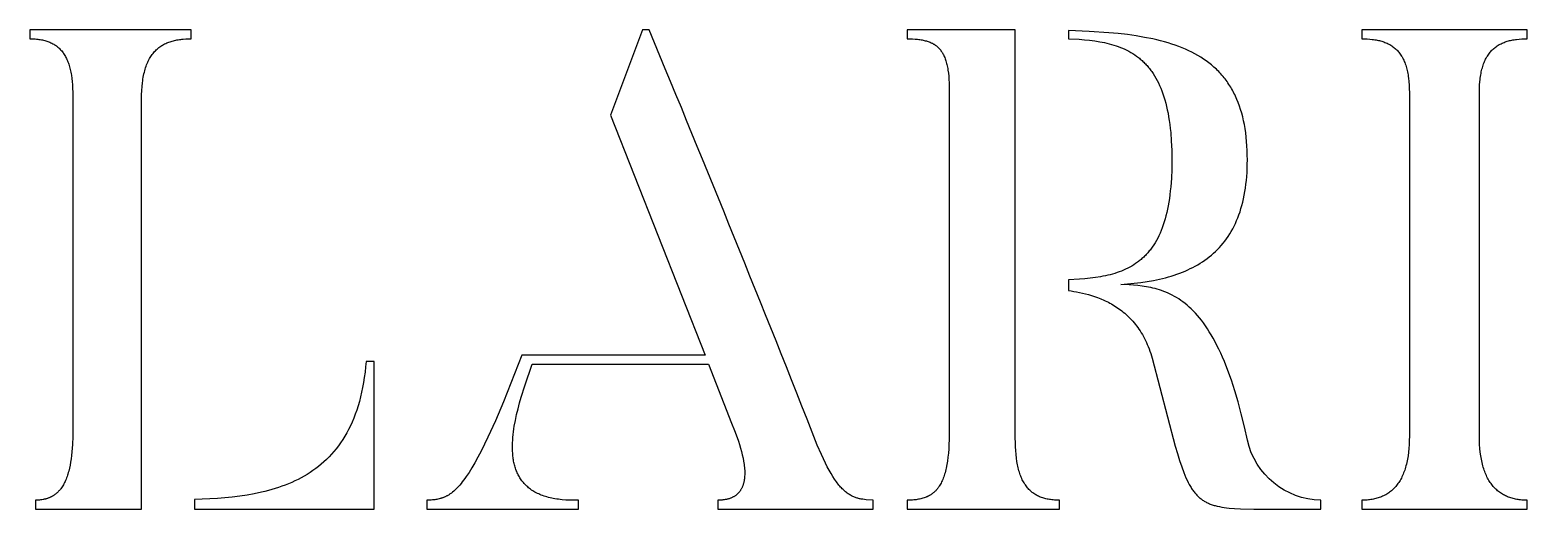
# Model space of a CAD drawing. Header units: millimetres. Extents: x 3735 to 5333, y 3252 to 4770.
# Drawn here: x 5236.35 to 5283.22, y 3468.84 to 3483.84 of the extents above; entities that cross this region are included whole.
import ezdxf

# ---------------------------------------------------------------- set-up
doc = ezdxf.new("R2010")
doc.units = ezdxf.units.MM
doc.layers.add('MASHARAB', color=6, linetype='Continuous', true_color=0xff00ff)

msp = doc.modelspace()

# ---------------------------------------------------------------- linework, layer by layer
at = {"layer": 'MASHARAB'}
for points in [[(5236.52, 3469.122), (5236.52, 3468.845), (5239.844, 3468.845), (5239.844, 3481.671), (5239.846, 3481.812), (5239.851, 3481.946), (5239.861, 3482.073), (5239.873, 3482.193), (5239.881, 3482.251), (5239.889, 3482.308), (5239.899, 3482.363), (5239.909, 3482.416), (5239.92, 3482.468), (5239.932, 3482.518), (5239.945, 3482.567), (5239.958, 3482.615), (5239.972, 3482.661), (5239.988, 3482.706), (5240.003, 3482.749), (5240.02, 3482.791), (5240.038, 3482.832), (5240.056, 3482.871), (5240.075, 3482.909), (5240.095, 3482.946), (5240.115, 3482.981), (5240.136, 3483.015), (5240.158, 3483.048), (5240.181, 3483.08), (5240.204, 3483.11), (5240.228, 3483.14), (5240.253, 3483.168), (5240.278, 3483.195), (5240.304, 3483.221), (5240.331, 3483.246), (5240.358, 3483.269), (5240.386, 3483.292), (5240.415, 3483.314), (5240.444, 3483.334), (5240.474, 3483.354), (5240.505, 3483.372), (5240.536, 3483.39), (5240.567, 3483.406), (5240.6, 3483.422), (5240.633, 3483.437), (5240.666, 3483.451), (5240.7, 3483.464), (5240.735, 3483.476), (5240.77, 3483.487), (5240.805, 3483.498), (5240.842, 3483.507), (5240.878, 3483.516), (5240.916, 3483.524), (5240.953, 3483.532), (5240.992, 3483.538), (5241.03, 3483.544), (5241.069, 3483.549), (5241.109, 3483.554), (5241.149, 3483.558), (5241.231, 3483.563), (5241.314, 3483.567), (5241.399, 3483.568), (5241.399, 3483.845), (5236.35, 3483.845), (5236.35, 3483.568), (5236.392, 3483.567), (5236.434, 3483.566), (5236.475, 3483.565), (5236.516, 3483.562), (5236.555, 3483.559), (5236.594, 3483.555), (5236.633, 3483.55), (5236.67, 3483.544), (5236.707, 3483.538), (5236.743, 3483.531), (5236.779, 3483.523), (5236.814, 3483.514), (5236.848, 3483.504), (5236.881, 3483.494), (5236.914, 3483.483), (5236.946, 3483.471), (5236.977, 3483.458), (5237.008, 3483.444), (5237.038, 3483.43), (5237.067, 3483.414), (5237.095, 3483.398), (5237.123, 3483.381), (5237.151, 3483.363), (5237.177, 3483.344), (5237.203, 3483.324), (5237.228, 3483.304), (5237.252, 3483.282), (5237.276, 3483.26), (5237.299, 3483.236), (5237.322, 3483.212), (5237.343, 3483.187), (5237.364, 3483.16), (5237.385, 3483.133), (5237.404, 3483.105), (5237.424, 3483.076), (5237.442, 3483.046), (5237.46, 3483.015), (5237.477, 3482.983), (5237.493, 3482.95), (5237.509, 3482.915), (5237.524, 3482.88), (5237.538, 3482.844), (5237.552, 3482.807), (5237.565, 3482.769), (5237.578, 3482.73), (5237.589, 3482.69), (5237.601, 3482.648), (5237.611, 3482.606), (5237.621, 3482.563), (5237.63, 3482.518), (5237.639, 3482.472), (5237.647, 3482.426), (5237.661, 3482.329), (5237.672, 3482.228), (5237.681, 3482.122), (5237.687, 3482.012), (5237.691, 3481.897), (5237.692, 3481.778), (5237.692, 3471.38), (5237.689, 3471.116), (5237.679, 3470.867), (5237.672, 3470.749), (5237.662, 3470.634), (5237.651, 3470.523), (5237.638, 3470.416), (5237.622, 3470.313), (5237.605, 3470.214), (5237.585, 3470.12), (5237.563, 3470.029), (5237.551, 3469.985), (5237.538, 3469.942), (5237.525, 3469.901), (5237.511, 3469.86), (5237.497, 3469.82), (5237.482, 3469.782), (5237.466, 3469.744), (5237.45, 3469.708), (5237.433, 3469.672), (5237.415, 3469.638), (5237.396, 3469.605), (5237.377, 3469.572), (5237.357, 3469.541), (5237.337, 3469.511), (5237.316, 3469.482), (5237.305, 3469.468), (5237.294, 3469.454), (5237.282, 3469.441), (5237.271, 3469.428), (5237.259, 3469.415), (5237.247, 3469.402), (5237.235, 3469.389), (5237.223, 3469.377), (5237.21, 3469.365), (5237.198, 3469.354), (5237.185, 3469.342), (5237.172, 3469.331), (5237.159, 3469.321), (5237.145, 3469.31), (5237.132, 3469.3), (5237.118, 3469.29), (5237.104, 3469.28), (5237.09, 3469.271), (5237.075, 3469.262), (5237.061, 3469.253), (5237.046, 3469.244), (5237.031, 3469.236), (5237.016, 3469.228), (5237, 3469.221), (5236.984, 3469.213), (5236.968, 3469.206), (5236.952, 3469.199), (5236.936, 3469.193), (5236.919, 3469.186), (5236.903, 3469.18), (5236.886, 3469.175), (5236.869, 3469.169), (5236.851, 3469.164), (5236.833, 3469.159), (5236.816, 3469.155), (5236.798, 3469.151), (5236.779, 3469.147), (5236.761, 3469.143), (5236.723, 3469.137), (5236.684, 3469.131), (5236.645, 3469.127), (5236.604, 3469.124), (5236.563, 3469.122)], [(5267.202, 3471.061), (5267.202, 3483.845), (5263.814, 3483.845), (5263.814, 3483.568), (5263.9, 3483.567), (5263.983, 3483.564), (5264.063, 3483.559), (5264.14, 3483.552), (5264.177, 3483.548), (5264.214, 3483.543), (5264.249, 3483.538), (5264.284, 3483.532), (5264.318, 3483.525), (5264.352, 3483.517), (5264.384, 3483.509), (5264.416, 3483.501), (5264.447, 3483.491), (5264.477, 3483.481), (5264.507, 3483.47), (5264.536, 3483.458), (5264.564, 3483.446), (5264.591, 3483.433), (5264.605, 3483.426), (5264.618, 3483.419), (5264.631, 3483.411), (5264.644, 3483.404), (5264.657, 3483.396), (5264.669, 3483.388), (5264.682, 3483.38), (5264.694, 3483.372), (5264.706, 3483.363), (5264.718, 3483.354), (5264.729, 3483.345), (5264.741, 3483.336), (5264.752, 3483.326), (5264.763, 3483.317), (5264.774, 3483.307), (5264.785, 3483.297), (5264.795, 3483.286), (5264.806, 3483.275), (5264.816, 3483.265), (5264.826, 3483.254), (5264.836, 3483.242), (5264.846, 3483.231), (5264.855, 3483.219), (5264.865, 3483.207), (5264.874, 3483.194), (5264.883, 3483.182), (5264.892, 3483.169), (5264.901, 3483.156), (5264.909, 3483.142), (5264.918, 3483.129), (5264.934, 3483.101), (5264.949, 3483.072), (5264.964, 3483.041), (5264.979, 3483.01), (5264.992, 3482.978), (5265.005, 3482.944), (5265.018, 3482.909), (5265.029, 3482.874), (5265.04, 3482.836), (5265.051, 3482.798), (5265.061, 3482.759), (5265.07, 3482.718), (5265.078, 3482.676), (5265.086, 3482.633), (5265.094, 3482.588), (5265.106, 3482.496), (5265.117, 3482.397), (5265.125, 3482.294), (5265.131, 3482.184), (5265.134, 3482.069), (5265.135, 3481.948), (5265.135, 3471.338), (5265.13, 3471.018), (5265.124, 3470.869), (5265.116, 3470.729), (5265.105, 3470.595), (5265.092, 3470.469), (5265.076, 3470.349), (5265.058, 3470.236), (5265.037, 3470.13), (5265.025, 3470.08), (5265.013, 3470.031), (5265.001, 3469.983), (5264.987, 3469.937), (5264.973, 3469.893), (5264.959, 3469.85), (5264.943, 3469.809), (5264.928, 3469.769), (5264.911, 3469.73), (5264.894, 3469.693), (5264.876, 3469.657), (5264.857, 3469.623), (5264.838, 3469.59), (5264.818, 3469.559), (5264.808, 3469.543), (5264.798, 3469.528), (5264.787, 3469.514), (5264.776, 3469.499), (5264.766, 3469.485), (5264.755, 3469.471), (5264.743, 3469.458), (5264.732, 3469.445), (5264.72, 3469.432), (5264.709, 3469.42), (5264.697, 3469.407), (5264.685, 3469.396), (5264.672, 3469.384), (5264.66, 3469.373), (5264.647, 3469.362), (5264.635, 3469.351), (5264.622, 3469.341), (5264.609, 3469.33), (5264.595, 3469.321), (5264.582, 3469.311), (5264.568, 3469.302), (5264.555, 3469.293), (5264.541, 3469.284), (5264.526, 3469.275), (5264.512, 3469.267), (5264.498, 3469.259), (5264.483, 3469.251), (5264.468, 3469.244), (5264.453, 3469.237), (5264.438, 3469.23), (5264.423, 3469.223), (5264.407, 3469.216), (5264.375, 3469.204), (5264.343, 3469.193), (5264.31, 3469.182), (5264.276, 3469.173), (5264.242, 3469.164), (5264.207, 3469.157), (5264.171, 3469.15), (5264.134, 3469.144), (5264.097, 3469.138), (5264.058, 3469.134), (5264.02, 3469.13), (5263.98, 3469.127), (5263.94, 3469.125), (5263.899, 3469.123), (5263.814, 3469.122), (5263.814, 3468.845), (5268.587, 3468.845), (5268.587, 3469.122), (5268.504, 3469.123), (5268.464, 3469.125), (5268.424, 3469.127), (5268.385, 3469.131), (5268.346, 3469.135), (5268.308, 3469.139), (5268.27, 3469.145), (5268.234, 3469.151), (5268.197, 3469.158), (5268.162, 3469.166), (5268.127, 3469.175), (5268.092, 3469.184), (5268.059, 3469.195), (5268.025, 3469.206), (5267.993, 3469.218), (5267.961, 3469.231), (5267.93, 3469.245), (5267.899, 3469.26), (5267.869, 3469.275), (5267.84, 3469.292), (5267.811, 3469.31), (5267.783, 3469.328), (5267.755, 3469.348), (5267.729, 3469.368), (5267.702, 3469.39), (5267.677, 3469.412), (5267.652, 3469.436), (5267.628, 3469.46), (5267.604, 3469.486), (5267.581, 3469.512), (5267.559, 3469.54), (5267.537, 3469.569), (5267.516, 3469.599), (5267.496, 3469.629), (5267.476, 3469.662), (5267.457, 3469.695), (5267.439, 3469.729), (5267.421, 3469.764), (5267.404, 3469.801), (5267.388, 3469.839), (5267.372, 3469.878), (5267.357, 3469.918), (5267.343, 3469.96), (5267.329, 3470.002), (5267.316, 3470.046), (5267.304, 3470.091), (5267.292, 3470.137), (5267.282, 3470.185), (5267.271, 3470.234), (5267.262, 3470.284), (5267.253, 3470.336), (5267.237, 3470.443), (5267.225, 3470.555), (5267.215, 3470.673), (5267.208, 3470.797), (5267.203, 3470.926)], [(5283.225, 3483.568), (5283.225, 3483.845), (5278.047, 3483.845), (5278.047, 3483.568), (5278.134, 3483.567), (5278.218, 3483.563), (5278.301, 3483.558), (5278.38, 3483.55), (5278.419, 3483.545), (5278.458, 3483.539), (5278.496, 3483.533), (5278.533, 3483.526), (5278.569, 3483.518), (5278.605, 3483.51), (5278.641, 3483.5), (5278.676, 3483.491), (5278.71, 3483.48), (5278.743, 3483.469), (5278.776, 3483.456), (5278.808, 3483.443), (5278.84, 3483.43), (5278.871, 3483.415), (5278.901, 3483.4), (5278.931, 3483.384), (5278.96, 3483.366), (5278.988, 3483.348), (5279.016, 3483.33), (5279.043, 3483.31), (5279.069, 3483.289), (5279.095, 3483.268), (5279.12, 3483.245), (5279.144, 3483.222), (5279.168, 3483.197), (5279.191, 3483.172), (5279.213, 3483.145), (5279.235, 3483.118), (5279.256, 3483.089), (5279.276, 3483.06), (5279.295, 3483.029), (5279.314, 3482.998), (5279.332, 3482.965), (5279.349, 3482.931), (5279.366, 3482.896), (5279.381, 3482.86), (5279.397, 3482.823), (5279.411, 3482.785), (5279.424, 3482.745), (5279.437, 3482.705), (5279.449, 3482.663), (5279.461, 3482.62), (5279.471, 3482.576), (5279.481, 3482.53), (5279.49, 3482.484), (5279.499, 3482.436), (5279.506, 3482.387), (5279.513, 3482.336), (5279.524, 3482.231), (5279.532, 3482.121), (5279.537, 3482.006), (5279.539, 3481.885), (5279.539, 3471.125), (5279.537, 3470.991), (5279.532, 3470.863), (5279.524, 3470.74), (5279.512, 3470.623), (5279.497, 3470.51), (5279.489, 3470.455), (5279.479, 3470.402), (5279.469, 3470.35), (5279.458, 3470.299), (5279.447, 3470.249), (5279.434, 3470.2), (5279.421, 3470.153), (5279.407, 3470.107), (5279.393, 3470.062), (5279.377, 3470.018), (5279.361, 3469.975), (5279.344, 3469.934), (5279.327, 3469.893), (5279.308, 3469.854), (5279.289, 3469.816), (5279.269, 3469.779), (5279.249, 3469.743), (5279.228, 3469.708), (5279.206, 3469.675), (5279.183, 3469.642), (5279.16, 3469.61), (5279.136, 3469.58), (5279.112, 3469.55), (5279.087, 3469.522), (5279.061, 3469.495), (5279.034, 3469.468), (5279.007, 3469.443), (5278.979, 3469.419), (5278.951, 3469.396), (5278.922, 3469.373), (5278.892, 3469.352), (5278.862, 3469.332), (5278.831, 3469.313), (5278.799, 3469.294), (5278.767, 3469.277), (5278.734, 3469.261), (5278.701, 3469.245), (5278.667, 3469.231), (5278.632, 3469.217), (5278.597, 3469.205), (5278.561, 3469.193), (5278.525, 3469.182), (5278.488, 3469.173), (5278.451, 3469.164), (5278.413, 3469.156), (5278.374, 3469.148), (5278.335, 3469.142), (5278.296, 3469.137), (5278.255, 3469.132), (5278.215, 3469.128), (5278.174, 3469.125), (5278.132, 3469.123), (5278.09, 3469.122), (5278.047, 3469.122), (5278.047, 3468.845), (5283.225, 3468.845), (5283.225, 3469.122), (5283.183, 3469.122), (5283.142, 3469.123), (5283.101, 3469.125), (5283.06, 3469.128), (5283.021, 3469.132), (5282.981, 3469.137), (5282.942, 3469.142), (5282.904, 3469.148), (5282.866, 3469.156), (5282.828, 3469.164), (5282.791, 3469.173), (5282.755, 3469.182), (5282.719, 3469.193), (5282.683, 3469.205), (5282.648, 3469.217), (5282.614, 3469.231), (5282.58, 3469.245), (5282.547, 3469.261), (5282.514, 3469.277), (5282.482, 3469.294), (5282.451, 3469.313), (5282.42, 3469.332), (5282.389, 3469.352), (5282.359, 3469.373), (5282.33, 3469.396), (5282.302, 3469.419), (5282.274, 3469.443), (5282.246, 3469.468), (5282.22, 3469.495), (5282.194, 3469.522), (5282.168, 3469.55), (5282.143, 3469.58), (5282.119, 3469.61), (5282.096, 3469.642), (5282.073, 3469.675), (5282.051, 3469.708), (5282.029, 3469.743), (5282.009, 3469.779), (5281.988, 3469.816), (5281.969, 3469.854), (5281.95, 3469.893), (5281.933, 3469.934), (5281.915, 3469.975), (5281.899, 3470.018), (5281.883, 3470.062), (5281.868, 3470.107), (5281.854, 3470.153), (5281.84, 3470.2), (5281.828, 3470.249), (5281.816, 3470.299), (5281.805, 3470.35), (5281.794, 3470.402), (5281.785, 3470.455), (5281.776, 3470.51), (5281.761, 3470.623), (5281.749, 3470.74), (5281.74, 3470.863), (5281.735, 3470.991), (5281.733, 3471.125), (5281.733, 3481.885), (5281.735, 3482.006), (5281.74, 3482.121), (5281.748, 3482.231), (5281.754, 3482.284), (5281.76, 3482.336), (5281.767, 3482.387), (5281.774, 3482.436), (5281.783, 3482.484), (5281.792, 3482.53), (5281.802, 3482.576), (5281.813, 3482.62), (5281.825, 3482.663), (5281.837, 3482.705), (5281.851, 3482.745), (5281.864, 3482.785), (5281.879, 3482.823), (5281.895, 3482.86), (5281.911, 3482.896), (5281.928, 3482.931), (5281.945, 3482.965), (5281.964, 3482.998), (5281.983, 3483.029), (5282.002, 3483.06), (5282.023, 3483.089), (5282.044, 3483.118), (5282.066, 3483.145), (5282.088, 3483.172), (5282.111, 3483.197), (5282.135, 3483.222), (5282.16, 3483.245), (5282.185, 3483.268), (5282.211, 3483.289), (5282.238, 3483.31), (5282.265, 3483.33), (5282.293, 3483.348), (5282.321, 3483.366), (5282.35, 3483.384), (5282.38, 3483.4), (5282.41, 3483.415), (5282.441, 3483.43), (5282.473, 3483.443), (5282.505, 3483.456), (5282.538, 3483.469), (5282.571, 3483.48), (5282.605, 3483.491), (5282.64, 3483.5), (5282.675, 3483.51), (5282.71, 3483.518), (5282.747, 3483.526), (5282.784, 3483.533), (5282.821, 3483.539), (5282.859, 3483.545), (5282.898, 3483.55), (5282.976, 3483.558), (5283.057, 3483.563), (5283.14, 3483.567)], [(5241.506, 3469.143), (5241.506, 3468.845), (5247.131, 3468.845), (5247.131, 3473.468), (5246.875, 3473.468), (5246.86, 3473.296), (5246.841, 3473.128), (5246.819, 3472.965), (5246.794, 3472.806), (5246.765, 3472.652), (5246.734, 3472.502), (5246.7, 3472.356), (5246.663, 3472.215), (5246.623, 3472.077), (5246.58, 3471.944), (5246.534, 3471.815), (5246.486, 3471.69), (5246.435, 3471.569), (5246.382, 3471.452), (5246.326, 3471.338), (5246.267, 3471.228), (5246.206, 3471.122), (5246.142, 3471.02), (5246.077, 3470.921), (5246.008, 3470.826), (5245.938, 3470.734), (5245.865, 3470.645), (5245.791, 3470.56), (5245.714, 3470.478), (5245.635, 3470.399), (5245.554, 3470.324), (5245.471, 3470.251), (5245.386, 3470.181), (5245.3, 3470.115), (5245.211, 3470.051), (5245.121, 3469.99), (5245.03, 3469.931), (5244.936, 3469.876), (5244.841, 3469.823), (5244.744, 3469.772), (5244.646, 3469.725), (5244.547, 3469.679), (5244.446, 3469.636), (5244.344, 3469.595), (5244.24, 3469.557), (5244.136, 3469.52), (5244.03, 3469.486), (5243.923, 3469.454), (5243.815, 3469.424), (5243.706, 3469.395), (5243.595, 3469.369), (5243.373, 3469.322), (5243.146, 3469.281), (5242.917, 3469.246), (5242.686, 3469.218), (5242.452, 3469.194), (5242.217, 3469.176), (5241.981, 3469.161)]]:
    msp.add_lwpolyline(points, close=True, dxfattribs=at)
for points in [[(5261.002, 3470.848, 0.004811), (5255.739, 3483.845), (5255.526, 3483.845), (5254.524, 3481.181), (5257.486, 3473.66), (5251.754, 3473.66), (5251.175, 3472.2), (5250.922, 3471.605), (5250.689, 3471.093), (5250.476, 3470.657), (5250.375, 3470.466), (5250.279, 3470.292), (5250.186, 3470.133), (5250.097, 3469.989), (5250.011, 3469.86), (5249.969, 3469.801), (5249.927, 3469.745), (5249.887, 3469.692), (5249.847, 3469.642), (5249.807, 3469.596), (5249.769, 3469.552), (5249.73, 3469.511), (5249.692, 3469.473), (5249.655, 3469.437), (5249.618, 3469.404), (5249.581, 3469.374), (5249.545, 3469.345), (5249.527, 3469.332), (5249.509, 3469.319), (5249.491, 3469.307), (5249.474, 3469.295), (5249.456, 3469.284), (5249.438, 3469.274), (5249.421, 3469.263), (5249.403, 3469.254), (5249.386, 3469.245), (5249.368, 3469.236), (5249.351, 3469.228), (5249.333, 3469.22), (5249.316, 3469.212), (5249.299, 3469.205), (5249.282, 3469.198), (5249.264, 3469.192), (5249.247, 3469.186), (5249.23, 3469.181), (5249.213, 3469.175), (5249.195, 3469.171), (5249.161, 3469.162), (5249.126, 3469.154), (5249.092, 3469.148), (5249.057, 3469.142), (5249.022, 3469.137), (5248.987, 3469.133), (5248.952, 3469.13), (5248.916, 3469.128), (5248.845, 3469.124), (5248.772, 3469.122), (5248.772, 3468.845), (5253.523, 3468.845), (5253.523, 3469.122), (5253.387, 3469.12), (5253.257, 3469.122), (5253.132, 3469.127), (5253.012, 3469.137), (5252.954, 3469.143), (5252.898, 3469.15), (5252.843, 3469.158), (5252.789, 3469.167), (5252.736, 3469.176), (5252.685, 3469.187), (5252.635, 3469.198), (5252.586, 3469.21), (5252.538, 3469.224), (5252.492, 3469.237), (5252.447, 3469.252), (5252.403, 3469.268), (5252.36, 3469.284), (5252.318, 3469.301), (5252.278, 3469.319), (5252.238, 3469.337), (5252.2, 3469.357), (5252.163, 3469.377), (5252.127, 3469.397), (5252.092, 3469.419), (5252.058, 3469.441), (5252.026, 3469.464), (5251.994, 3469.488), (5251.963, 3469.512), (5251.934, 3469.537), (5251.905, 3469.562), (5251.877, 3469.589), (5251.851, 3469.616), (5251.825, 3469.643), (5251.801, 3469.671), (5251.777, 3469.7), (5251.754, 3469.729), (5251.733, 3469.759), (5251.712, 3469.789), (5251.692, 3469.82), (5251.673, 3469.852), (5251.655, 3469.884), (5251.638, 3469.916), (5251.621, 3469.95), (5251.606, 3469.983), (5251.591, 3470.017), (5251.577, 3470.052), (5251.564, 3470.087), (5251.552, 3470.122), (5251.541, 3470.158), (5251.53, 3470.195), (5251.52, 3470.232), (5251.511, 3470.269), (5251.503, 3470.307), (5251.495, 3470.345), (5251.488, 3470.383), (5251.482, 3470.422), (5251.477, 3470.461), (5251.472, 3470.501), (5251.464, 3470.581), (5251.459, 3470.663), (5251.457, 3470.746), (5251.457, 3470.829), (5251.459, 3470.914), (5251.464, 3471), (5251.47, 3471.087), (5251.479, 3471.175), (5251.489, 3471.263), (5251.502, 3471.352), (5251.516, 3471.442), (5251.549, 3471.622), (5251.588, 3471.804), (5251.632, 3471.986), (5251.681, 3472.168), (5251.732, 3472.35), (5251.844, 3472.707), (5252.074, 3473.383), (5257.593, 3473.383), (5258.317, 3471.529), (5258.409, 3471.306), (5258.493, 3471.083), (5258.531, 3470.973), (5258.566, 3470.864), (5258.599, 3470.756), (5258.628, 3470.65), (5258.654, 3470.545), (5258.676, 3470.442), (5258.695, 3470.342), (5258.703, 3470.292), (5258.71, 3470.243), (5258.716, 3470.195), (5258.721, 3470.148), (5258.725, 3470.101), (5258.728, 3470.055), (5258.729, 3470.009), (5258.73, 3469.965), (5258.729, 3469.921), (5258.727, 3469.878), (5258.724, 3469.836), (5258.72, 3469.795), (5258.714, 3469.755), (5258.711, 3469.735), (5258.707, 3469.716), (5258.703, 3469.696), (5258.699, 3469.677), (5258.694, 3469.659), (5258.689, 3469.64), (5258.684, 3469.622), (5258.678, 3469.604), (5258.672, 3469.586), (5258.666, 3469.569), (5258.659, 3469.552), (5258.652, 3469.535), (5258.645, 3469.518), (5258.637, 3469.502), (5258.629, 3469.486), (5258.621, 3469.47), (5258.612, 3469.455), (5258.602, 3469.44), (5258.593, 3469.425), (5258.583, 3469.411), (5258.572, 3469.396), (5258.562, 3469.382), (5258.551, 3469.369), (5258.539, 3469.356), (5258.527, 3469.343), (5258.515, 3469.33), (5258.502, 3469.318), (5258.489, 3469.306), (5258.475, 3469.294), (5258.461, 3469.283), (5258.447, 3469.272), (5258.432, 3469.262), (5258.417, 3469.252), (5258.401, 3469.242), (5258.385, 3469.232), (5258.369, 3469.223), (5258.352, 3469.214), (5258.334, 3469.206), (5258.317, 3469.198), (5258.298, 3469.19), (5258.28, 3469.183), (5258.26, 3469.176), (5258.241, 3469.17), (5258.221, 3469.164), (5258.2, 3469.158), (5258.179, 3469.153), (5258.158, 3469.148), (5258.136, 3469.143), (5258.114, 3469.139), (5258.091, 3469.136), (5258.068, 3469.132), (5258.044, 3469.13), (5258.019, 3469.127), (5257.995, 3469.125), (5257.969, 3469.124), (5257.944, 3469.123), (5257.891, 3469.122), (5257.891, 3468.845), (5262.749, 3468.845), (5262.749, 3469.122), (5262.531, 3469.138), (5262.479, 3469.144), (5262.426, 3469.151), (5262.374, 3469.159), (5262.349, 3469.164), (5262.323, 3469.17), (5262.297, 3469.176), (5262.272, 3469.182), (5262.246, 3469.19), (5262.221, 3469.198), (5262.195, 3469.206), (5262.17, 3469.216), (5262.145, 3469.226), (5262.119, 3469.237), (5262.094, 3469.249), (5262.068, 3469.262), (5262.043, 3469.276), (5262.018, 3469.291), (5261.992, 3469.307), (5261.966, 3469.324), (5261.941, 3469.342), (5261.915, 3469.361), (5261.889, 3469.382), (5261.864, 3469.404), (5261.838, 3469.427), (5261.812, 3469.452), (5261.785, 3469.477), (5261.759, 3469.505), (5261.733, 3469.533), (5261.706, 3469.564), (5261.679, 3469.596), (5261.653, 3469.629), (5261.625, 3469.664), (5261.598, 3469.701), (5261.571, 3469.739), (5261.543, 3469.779), (5261.487, 3469.865), (5261.431, 3469.958), (5261.373, 3470.059), (5261.314, 3470.168), (5261.254, 3470.286), (5261.193, 3470.412), (5261.131, 3470.548)], [(5274.468, 3470.997), (5274.374, 3471.423), (5274.277, 3471.823), (5274.177, 3472.199), (5274.074, 3472.55), (5273.967, 3472.877), (5273.858, 3473.182), (5273.747, 3473.465), (5273.69, 3473.599), (5273.633, 3473.728), (5273.575, 3473.851), (5273.516, 3473.97), (5273.457, 3474.084), (5273.397, 3474.193), (5273.337, 3474.297), (5273.276, 3474.397), (5273.215, 3474.492), (5273.154, 3474.584), (5273.092, 3474.671), (5273.029, 3474.754), (5272.966, 3474.832), (5272.903, 3474.907), (5272.839, 3474.979), (5272.775, 3475.046), (5272.711, 3475.11), (5272.646, 3475.17), (5272.581, 3475.227), (5272.515, 3475.281), (5272.45, 3475.331), (5272.384, 3475.379), (5272.318, 3475.423), (5272.251, 3475.465), (5272.185, 3475.504), (5272.118, 3475.54), (5272.051, 3475.574), (5271.984, 3475.605), (5271.917, 3475.634), (5271.849, 3475.66), (5271.782, 3475.685), (5271.714, 3475.707), (5271.647, 3475.727), (5271.579, 3475.746), (5271.511, 3475.763), (5271.444, 3475.778), (5271.376, 3475.791), (5271.308, 3475.804), (5271.241, 3475.815), (5271.173, 3475.824), (5271.038, 3475.84), (5270.904, 3475.853), (5270.77, 3475.862), (5270.504, 3475.876), (5270.716, 3475.892), (5270.925, 3475.913), (5271.129, 3475.938), (5271.329, 3475.968), (5271.525, 3476.003), (5271.717, 3476.043), (5271.904, 3476.089), (5271.995, 3476.114), (5272.086, 3476.141), (5272.175, 3476.169), (5272.262, 3476.199), (5272.349, 3476.23), (5272.434, 3476.263), (5272.518, 3476.297), (5272.6, 3476.334), (5272.681, 3476.372), (5272.76, 3476.411), (5272.838, 3476.453), (5272.915, 3476.496), (5272.99, 3476.541), (5273.063, 3476.588), (5273.135, 3476.637), (5273.205, 3476.688), (5273.274, 3476.74), (5273.341, 3476.795), (5273.406, 3476.852), (5273.47, 3476.91), (5273.532, 3476.971), (5273.592, 3477.034), (5273.65, 3477.099), (5273.707, 3477.166), (5273.762, 3477.236), (5273.815, 3477.307), (5273.866, 3477.381), (5273.915, 3477.457), (5273.962, 3477.536), (5274.008, 3477.617), (5274.051, 3477.7), (5274.092, 3477.786), (5274.132, 3477.874), (5274.169, 3477.964), (5274.204, 3478.058), (5274.237, 3478.153), (5274.268, 3478.251), (5274.297, 3478.352), (5274.324, 3478.455), (5274.348, 3478.562), (5274.371, 3478.67), (5274.391, 3478.782), (5274.409, 3478.896), (5274.424, 3479.013), (5274.437, 3479.133), (5274.448, 3479.255), (5274.457, 3479.381), (5274.463, 3479.509), (5274.466, 3479.641), (5274.468, 3479.775), (5274.466, 3479.926), (5274.462, 3480.073), (5274.454, 3480.217), (5274.444, 3480.357), (5274.431, 3480.493), (5274.415, 3480.626), (5274.396, 3480.756), (5274.374, 3480.882), (5274.349, 3481.004), (5274.321, 3481.123), (5274.291, 3481.239), (5274.257, 3481.352), (5274.221, 3481.461), (5274.182, 3481.568), (5274.14, 3481.671), (5274.095, 3481.771), (5274.072, 3481.82), (5274.048, 3481.868), (5274.023, 3481.915), (5273.998, 3481.962), (5273.971, 3482.008), (5273.945, 3482.053), (5273.917, 3482.098), (5273.889, 3482.141), (5273.86, 3482.185), (5273.83, 3482.227), (5273.8, 3482.268), (5273.769, 3482.309), (5273.737, 3482.35), (5273.705, 3482.389), (5273.672, 3482.428), (5273.638, 3482.466), (5273.604, 3482.504), (5273.569, 3482.541), (5273.533, 3482.577), (5273.497, 3482.612), (5273.46, 3482.647), (5273.422, 3482.681), (5273.384, 3482.715), (5273.344, 3482.748), (5273.305, 3482.78), (5273.264, 3482.812), (5273.182, 3482.874), (5273.096, 3482.933), (5273.008, 3482.99), (5272.917, 3483.044), (5272.824, 3483.097), (5272.728, 3483.147), (5272.63, 3483.194), (5272.529, 3483.24), (5272.425, 3483.284), (5272.319, 3483.325), (5272.21, 3483.365), (5272.099, 3483.402), (5271.985, 3483.438), (5271.869, 3483.471), (5271.75, 3483.503), (5271.628, 3483.533), (5271.505, 3483.562), (5271.25, 3483.613), (5270.985, 3483.659), (5270.71, 3483.698), (5270.426, 3483.731), (5270.132, 3483.759), (5269.517, 3483.8), (5268.864, 3483.823), (5268.864, 3483.568), (5269.202, 3483.551), (5269.367, 3483.538), (5269.529, 3483.522), (5269.688, 3483.502), (5269.843, 3483.477), (5269.919, 3483.463), (5269.995, 3483.448), (5270.069, 3483.431), (5270.143, 3483.413), (5270.215, 3483.393), (5270.287, 3483.372), (5270.357, 3483.349), (5270.427, 3483.325), (5270.495, 3483.299), (5270.563, 3483.271), (5270.629, 3483.242), (5270.694, 3483.21), (5270.758, 3483.177), (5270.82, 3483.142), (5270.882, 3483.105), (5270.942, 3483.065), (5271.001, 3483.024), (5271.03, 3483.002), (5271.059, 3482.98), (5271.087, 3482.957), (5271.115, 3482.934), (5271.143, 3482.91), (5271.17, 3482.886), (5271.197, 3482.861), (5271.224, 3482.835), (5271.25, 3482.809), (5271.276, 3482.782), (5271.302, 3482.755), (5271.327, 3482.727), (5271.352, 3482.698), (5271.377, 3482.669), (5271.401, 3482.639), (5271.425, 3482.608), (5271.449, 3482.577), (5271.472, 3482.545), (5271.517, 3482.478), (5271.561, 3482.41), (5271.603, 3482.338), (5271.644, 3482.263), (5271.683, 3482.186), (5271.72, 3482.105), (5271.756, 3482.022), (5271.791, 3481.935), (5271.823, 3481.845), (5271.854, 3481.752), (5271.883, 3481.656), (5271.911, 3481.556), (5271.937, 3481.453), (5271.961, 3481.346), (5271.983, 3481.236), (5272.003, 3481.122), (5272.022, 3481.005), (5272.038, 3480.884), (5272.053, 3480.759), (5272.066, 3480.63), (5272.086, 3480.361), (5272.098, 3480.076), (5272.102, 3479.775), (5272.099, 3479.48), (5272.087, 3479.2), (5272.068, 3478.936), (5272.055, 3478.81), (5272.041, 3478.687), (5272.025, 3478.568), (5272.007, 3478.452), (5271.988, 3478.34), (5271.966, 3478.232), (5271.943, 3478.127), (5271.918, 3478.025), (5271.891, 3477.927), (5271.863, 3477.832), (5271.833, 3477.74), (5271.801, 3477.651), (5271.768, 3477.566), (5271.733, 3477.483), (5271.697, 3477.404), (5271.659, 3477.327), (5271.619, 3477.253), (5271.578, 3477.182), (5271.535, 3477.114), (5271.491, 3477.049), (5271.468, 3477.017), (5271.445, 3476.986), (5271.422, 3476.955), (5271.398, 3476.926), (5271.374, 3476.896), (5271.349, 3476.868), (5271.324, 3476.84), (5271.299, 3476.813), (5271.273, 3476.786), (5271.247, 3476.76), (5271.221, 3476.735), (5271.194, 3476.71), (5271.167, 3476.685), (5271.14, 3476.662), (5271.112, 3476.638), (5271.084, 3476.616), (5271.056, 3476.594), (5271.027, 3476.572), (5270.998, 3476.551), (5270.969, 3476.531), (5270.909, 3476.492), (5270.848, 3476.454), (5270.785, 3476.419), (5270.722, 3476.386), (5270.657, 3476.354), (5270.591, 3476.325), (5270.524, 3476.297), (5270.455, 3476.271), (5270.386, 3476.247), (5270.315, 3476.224), (5270.243, 3476.202), (5270.17, 3476.183), (5270.096, 3476.164), (5270.021, 3476.147), (5269.944, 3476.132), (5269.867, 3476.117), (5269.709, 3476.092), (5269.547, 3476.072), (5269.382, 3476.055), (5269.213, 3476.042), (5268.864, 3476.025), (5268.864, 3475.684), (5268.947, 3475.673), (5269.033, 3475.661), (5269.121, 3475.646), (5269.211, 3475.628), (5269.302, 3475.609), (5269.396, 3475.586), (5269.49, 3475.561), (5269.585, 3475.533), (5269.681, 3475.502), (5269.778, 3475.467), (5269.875, 3475.429), (5269.971, 3475.387), (5270.02, 3475.364), (5270.068, 3475.341), (5270.116, 3475.317), (5270.164, 3475.291), (5270.211, 3475.265), (5270.259, 3475.237), (5270.306, 3475.208), (5270.353, 3475.178), (5270.399, 3475.147), (5270.445, 3475.115), (5270.491, 3475.082), (5270.536, 3475.047), (5270.581, 3475.011), (5270.626, 3474.974), (5270.67, 3474.935), (5270.713, 3474.896), (5270.756, 3474.855), (5270.798, 3474.812), (5270.839, 3474.768), (5270.88, 3474.723), (5270.92, 3474.676), (5270.96, 3474.628), (5270.998, 3474.579), (5271.036, 3474.528), (5271.073, 3474.475), (5271.109, 3474.421), (5271.144, 3474.365), (5271.179, 3474.308), (5271.212, 3474.249), (5271.244, 3474.189), (5271.276, 3474.127), (5271.306, 3474.063), (5271.335, 3473.997), (5271.363, 3473.93), (5271.39, 3473.861), (5271.416, 3473.791), (5271.44, 3473.718), (5271.463, 3473.644), (5271.485, 3473.568), (5272.21, 3470.813), (5272.278, 3470.579), (5272.345, 3470.364), (5272.411, 3470.167), (5272.477, 3469.988), (5272.51, 3469.905), (5272.544, 3469.826), (5272.578, 3469.751), (5272.613, 3469.68), (5272.649, 3469.613), (5272.685, 3469.55), (5272.703, 3469.519), (5272.722, 3469.49), (5272.741, 3469.461), (5272.76, 3469.433), (5272.78, 3469.406), (5272.8, 3469.38), (5272.82, 3469.355), (5272.84, 3469.331), (5272.861, 3469.307), (5272.882, 3469.284), (5272.903, 3469.262), (5272.925, 3469.241), (5272.947, 3469.22), (5272.97, 3469.2), (5272.993, 3469.181), (5273.016, 3469.162), (5273.04, 3469.145), (5273.064, 3469.128), (5273.089, 3469.111), (5273.115, 3469.095), (5273.14, 3469.08), (5273.166, 3469.066), (5273.193, 3469.052), (5273.221, 3469.038), (5273.248, 3469.026), (5273.277, 3469.013), (5273.306, 3469.002), (5273.335, 3468.991), (5273.365, 3468.98), (5273.396, 3468.97), (5273.428, 3468.961), (5273.46, 3468.952), (5273.492, 3468.943), (5273.526, 3468.935), (5273.594, 3468.92), (5273.666, 3468.907), (5273.74, 3468.896), (5273.818, 3468.886), (5273.898, 3468.877), (5274.069, 3468.864), (5274.254, 3468.855), (5274.669, 3468.846), (5275.149, 3468.845), (5276.769, 3468.845), (5276.769, 3469.122, -0.345161)]]:
    msp.add_lwpolyline(points, format="xyb", close=True, dxfattribs=at)

doc.saveas('drawing.dxf')
